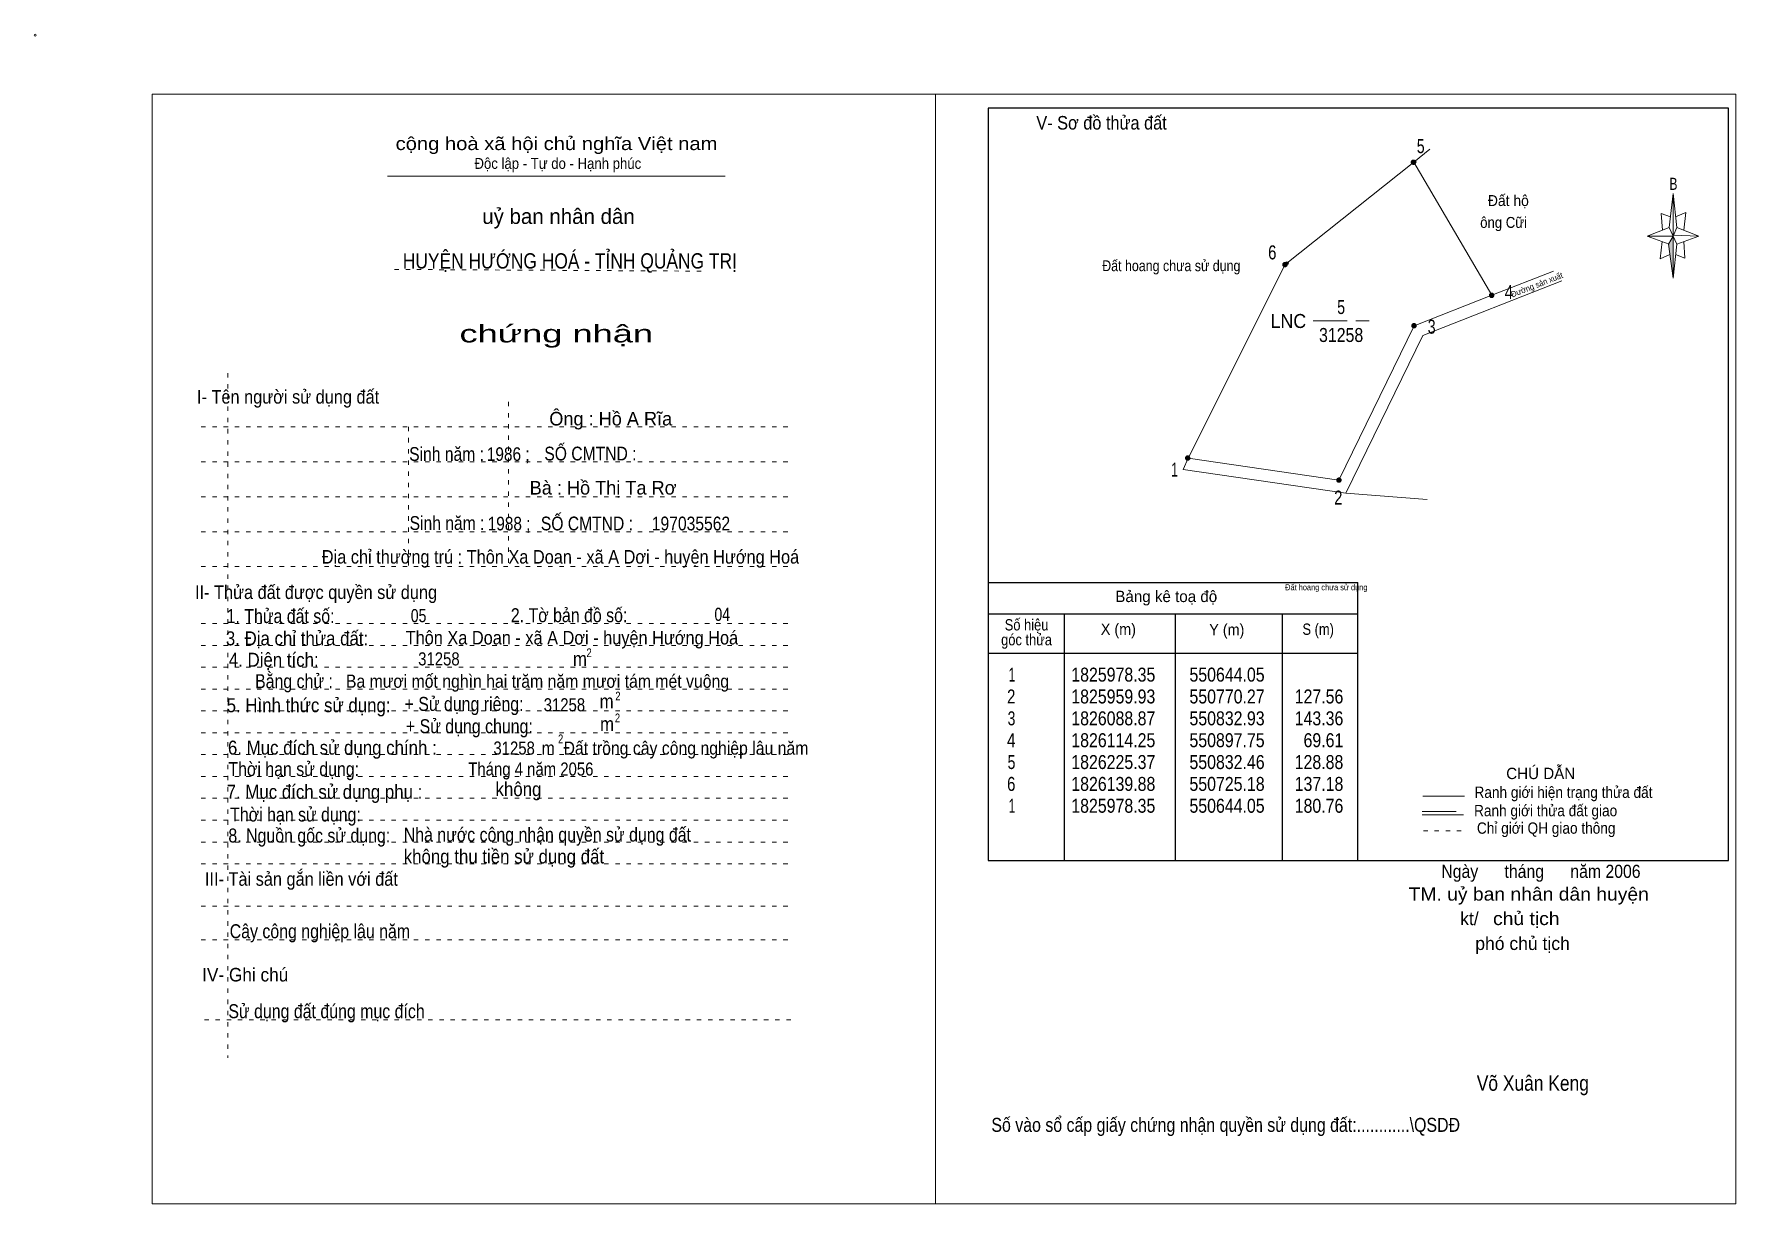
# Model space of a CAD drawing. Header units: centimetres. Extents: x -1.6 to 37.4, y -1.3 to 25.5.
import ezdxf
from ezdxf.enums import TextEntityAlignment as Align

# ---------------------------------------------------------------- set-up
doc = ezdxf.new("R2010")
doc.units = ezdxf.units.CM
doc.header["$LTSCALE"] = 0.13
doc.header["$PDMODE"] = 32
doc.header["$PDSIZE"] = 0.065
doc.linetypes.add('DOTTED', pattern=[1.5, 0.3, -1.2])
doc.linetypes.add('LONG_DASHED', pattern=[7.5, 6, -1.5])
for name, color, linetype, lineweight in [('1', 7, 'DOTTED', 13), ('10', 7, 'Continuous', 13), ('2', 7, 'Continuous', 25), ('3', 7, 'Continuous', 13), ('30', 7, 'Continuous', 13), ('32', 7, 'LONG_DASHED', 13), ('33', 7, 'LONG_DASHED', 13), ('35', 7, 'Continuous', 13)]:
    doc.layers.add(name, color=color, linetype=linetype, lineweight=lineweight)
doc.layers.add('4', color=7, linetype='Continuous')

msp = doc.modelspace()

# ---------------------------------------------------------------- hatches: boundary and pattern name
at = {"layer": '10'}
for points in [[(29.9845, 22.568, 1), (29.9803, 22.568, 1)], [(27.0639, 20.2501, 1), (27.0598, 20.2501, 1)]]:
    msp.add_hatch(color=256, dxfattribs=at).paths.add_polyline_path(points)
at = {"layer": '30'}
msp.add_hatch(color=256, dxfattribs=at).paths.add_polyline_path([(35.91, 20.87), (35.91, 19.91), (35.81, 20.69)])
at = {"layer": '32'}
for points in [[(30.0234, 22.562, 1), (29.9234, 22.562, 1)], [(27.084, 20.2196, 1), (26.984, 20.2196, 1)], [(31.8123, 19.5173, 1), (31.7123, 19.5173, 1)], [(30.0363, 18.8219, 1), (29.9363, 18.8219, 1)], [(24.8611, 15.7938, 1), (24.7611, 15.7938, 1)], [(28.3195, 15.2891, 1), (28.2195, 15.2891, 1)]]:
    msp.add_hatch(color=256, dxfattribs=at).paths.add_polyline_path(points)

# ---------------------------------------------------------------- linework, layer by layer
at = {"layer": '1', "linetype": 'Continuous'}
msp.add_line((6.51, 22.24), (14.23, 22.24), dxfattribs=at)
at = {"layer": '1'}
for p, q in [((6.67, 20.11), (13.82, 20.07)), ((2.86, 17.74), (2.86, 2.07)), ((9.28, 17.08), (9.28, 13.31)), ((2.25, 16.51), (15.75, 16.51)), ((6.99, 16.51), (6.99, 13.31)), ((2.25, 15.71), (15.75, 15.71)), ((2.25, 14.91), (15.75, 14.91)), ((2.25, 14.11), (15.75, 14.11)), ((2.25, 13.31), (15.75, 13.31)), ((2.25, 12.01), (15.75, 12.01)), ((2.25, 11.51), (15.75, 11.51)), ((2.25, 11.01), (15.75, 11.01)), ((2.25, 10.51), (15.75, 10.51)), ((2.25, 10.01), (15.75, 10.01)), ((2.25, 9.51), (15.75, 9.51)), ((2.25, 9.01), (15.75, 9.01)), ((2.25, 8.51), (15.75, 8.51)), ((2.25, 8.01), (15.75, 8.01)), ((2.25, 7.51), (15.75, 7.51)), ((2.25, 7.01), (15.75, 7.01)), ((2.25, 6.51), (15.75, 6.51)), ((2.25, 5.54), (15.75, 5.54)), ((2.25, 4.77), (15.75, 4.77)), ((2.32, 2.94), (15.82, 2.94))]:
    msp.add_line(p, q, dxfattribs=at)
at = {"layer": '10'}
for p, q in [((30.35, 22.86), (29.98, 22.56)), ((29.98, 22.57), (29.97, 22.57)), ((29.98, 22.56), (31.77, 19.52)), ((29.99, 22.56), (29.99, 22.55)), ((27.06, 20.25), (27.05, 20.25)), ((27.07, 20.27), (27.07, 20.26)), ((27.07, 20.24), (27.07, 20.23)), ((31.77, 19.52), (33.18, 20.07)), ((28.43, 14.99), (30.29, 14.85))]:
    msp.add_line(p, q, dxfattribs=at)
for points in [[(29.98, 22.56), (27.04, 20.22), (24.82, 15.79)], [(24.82, 15.79), (28.27, 15.29), (29.99, 18.82), (31.77, 19.52)], [(28.43, 14.99), (30.19, 18.6), (33.37, 19.85)], [(24.82, 15.79), (24.71, 15.53), (28.43, 14.99)]]:
    msp.add_lwpolyline(points, dxfattribs=at)
for centre, radius in [((-1.55, 25.47), 0.025), ((29.9824, 22.568), 0.00856), ((29.9824, 22.568), 0.00205), ((27.0619, 20.2501), 0.00856), ((27.0619, 20.2501), 0.00205)]:
    msp.add_circle(centre, radius, dxfattribs=at)
for p in [(29.99, 22.58), (30, 22.57), (27.08, 20.25)]:
    msp.add_point(p, dxfattribs=at)
at = {"layer": '2'}
for p, q in [((20.25, 12.95), (28.7, 12.95)), ((28.7, 6.59), (28.7, 12.95)), ((20.25, 12.23), (28.7, 12.23)), ((21.99, 6.59), (21.99, 12.23)), ((24.53, 10.89), (24.53, 12.23)), ((26.97, 12.23), (26.97, 6.59)), ((20.25, 11.33), (28.7, 11.33))]:
    msp.add_line(p, q, dxfattribs=at)
msp.add_lwpolyline([(37.18, 23.8), (20.25, 23.8), (20.25, 6.59), (37.18, 6.59)], close=True, dxfattribs=at)
msp.add_lwpolyline([(24.53, 6.59), (24.53, 10.39), (24.53, 10.89)], dxfattribs=at)
at = {"layer": '3'}
msp.add_line((19.04, 24.12), (19.04, -1.27), dxfattribs=at)
for points in [[(19.04, 24.12), (1.13, 24.12), (1.13, -1.27), (19.04, -1.27)], [(19.04, -1.27), (37.35, -1.27), (37.35, 24.12), (19.04, 24.12)]]:
    msp.add_lwpolyline(points, dxfattribs=at)
at = {"layer": '30'}
for p, q in [((35.82, 21.07), (35.91, 21.85)), ((36, 21.07), (36.5, 20.87)), ((35.82, 20.69), (35.32, 20.87)), ((36, 20.69), (35.91, 19.91)), ((36.16, 20.75), (36.18, 20.37)), ((36.18, 20.37), (35.97, 20.45))]:
    msp.add_line(p, q, dxfattribs=at)
for points in [[(35.91, 21.85), (36, 21.07), (35.91, 20.87)], [(35.91, 20.87), (35.32, 20.87), (35.82, 21.07), (36, 20.69), (36.5, 20.87), (35.91, 20.89)], [(35.91, 20.87), (35.91, 19.91), (35.81, 20.69)]]:
    msp.add_lwpolyline(points, close=True, dxfattribs=at)
for points in [[(35.97, 21.31), (36.2, 21.41), (36.16, 21.01)], [(35.91, 20.87), (35.82, 21.07), (35.32, 20.87)], [(35.85, 21.31), (35.64, 21.39), (35.67, 21.01)], [(35.66, 20.75), (35.62, 20.35), (35.84, 20.45)], [(35.91, 20.87), (36, 20.69), (36.5, 20.87)]]:
    msp.add_lwpolyline(points, dxfattribs=at)
at = {"layer": '32'}
for centre in [(29.9734, 22.562), (27.034, 20.2196), (31.7623, 19.5173), (29.9863, 18.8219), (24.8111, 15.7938), (28.2695, 15.2891)]:
    msp.add_circle(centre, 0.05, dxfattribs=at)
at = {"layer": '33'}
msp.add_line((27.68, 18.93), (28.96, 18.93), dxfattribs=at)
at = {"layer": '35'}
for p, q in [((30.19, 8.06), (31.14, 8.06)), ((30.17, 7.63), (31.12, 7.63))]:
    msp.add_line(p, q, dxfattribs=at)
at = {"layer": '35', "linetype": 'LONG_DASHED'}
msp.add_line((30.17, 7.71), (31.12, 7.71), dxfattribs=at)
at = {"layer": '35', "linetype": 'DOTTED'}
msp.add_line((30.2, 7.27), (31.19, 7.27), dxfattribs=at)

# ---------------------------------------------------------------- texts
at = {"layer": '1'}
for s, height, width, p in [('V- Sơ đồ thửa đất', 0.31, 0.9, (22.84, 23.31)), ('cộng hoà xã hội chủ nghĩa Việt nam', 0.3, 1.15, (10.375, 22.84)), ('Độc lập - Tự do - Hạnh phúc', 0.25, 0.9, (10.405, 22.41)), ('chứng nhận', 0.4, 1.55, (10.37, 18.44)), ('I- Tên người sử dụng đất', 0.31, 0.9, (4.235, 17.04)), ('II- Thửa đất được quyền sử dụng', 0.31, 0.9, (4.875, 12.57)), ('Đất hoang chưa sử dụng', 0.137, 0.85, (27.98, 12.77)), ('III- Tài sản gắn liền với đất', 0.31, 0.9, (4.54, 6.01)), ('IV- Ghi chú', 0.31, 0.95, (3.255, 3.82))]:
    msp.add_text(s, height=height, dxfattribs=dict(at, width=width)).set_placement(p, align=Align.CENTER)
msp.add_text('uỷ ban nhân dân', height=0.35, dxfattribs=at).set_placement((10.42, 21.15), align=Align.CENTER)
at = {"layer": '1', "width": 0.95}
msp.add_text('Đường sản xuất', height=0.137, rotation=21.378, dxfattribs=at).set_placement((32.82, 19.6953), align=Align.CENTER)
at = {"layer": '10'}
for s, width, p in [('  Đất hộ', 0.95, (31.5, 21.56)), ('ông Cữi', 0.9, (31.5, 21.06))]:
    msp.add_text(s, height=0.25, dxfattribs=dict(at, width=width)).set_placement(p)
for s, height, width, p in [('Đất hoang chưa sử dụng ', 0.25, 0.85, (24.475, 20.07)), ('Sinh năm :', 0.3149, 0.85, (7.86, 15.73)), ('1986 ;', 0.31, 0.85, (9.27, 15.73)), ('SỐ CMTND :', 0.3149, 0.85, (11.15, 15.74)), ('Sinh năm :', 0.3149, 0.85, (7.87, 14.15)), ('SỐ CMTND :', 0.3149, 0.85, (11.07, 14.14)), ('197035562', 0.3149, 0.85, (13.45, 14.14)), ('Địa chỉ thường trú : Thôn Xa Doan - xã A Dơi - huyện Hướng Hoá', 0.31, 0.9, (10.465, 13.38)), ('05', 0.3, 0.8, (7.22, 12.04)), ('04', 0.3, 0.8, (14.165, 12.07)), (' Thôn Xa Doan - xã A Dơi - huyện Hướng Hoá', 0.31, 0.9, (10.675, 11.53)), ('31258', 0.3, 0.85, (7.685, 11.05)), ('Ba mươi mốt nghìn hai trăm năm mươi tám mét vuông ', 0.3, 0.9, (9.99, 10.54)), ('31258', 0.3, 0.85, (10.555, 10)), ('m  Đất trồng cây công nghiệp lâu năm ', 0.3, 0.9, (13.135, 9.01)), ('31258', 0.3, 0.85, (9.405, 9.01)), ('Tháng 4 năm 2056 ', 0.3, 0.85, (9.835, 8.53)), ('Ngày      tháng      năm 2006', 0.3, 0.9, (32.89, 6.19)), ('TM. uỷ ban nhân dân huyện', 0.3, 1.1, (32.61, 5.67)), ('chủ tịch', 0.3, 1.1, (32.555, 5.11)), ('Võ Xuân Keng ', 0.35, 0.85, (32.76, 1.32))]:
    msp.add_text(s, height=height, dxfattribs=dict(at, width=width)).set_placement(p, align=Align.CENTER)
for s, height, p in [('Ông : Hồ A Rĩa', 0.31, (11.615, 16.54)), ('Bà : Hồ Thị Ta Rơ', 0.31, (11.44, 14.96)), ('kt/ ', 0.3, (31.31, 5.11)), ('phó chủ tịch ', 0.3, (32.525, 4.54))]:
    msp.add_text(s, height=height, dxfattribs=at).set_placement(p, align=Align.CENTER)
at = {"layer": '2'}
for s, height, width, p in [('HUYỆN HƯỚNG HOÁ - TỈNH QUẢNG TRỊ', 0.35, 0.85, (10.68, 20.13)), ('Số hiệu', 0.2591, 0.85, (21.125, 11.85)), ('3. Địa chỉ thửa đất:', 0.32, 0.9, (4.44, 11.51)), ('góc thửa', 0.2591, 0.85, (21.125, 11.51)), ('X (m)', 0.2591, 0.95, (23.225, 11.75)), ('Y (m)', 0.2591, 0.95, (25.705, 11.74)), ('S (m)', 0.2591, 0.85, (27.795, 11.75)), ('Số vào sổ cấp giấy chứng nhận quyền sử dụng đất:............\\QSDĐ', 0.32, 0.85, (25.68, 0.38))]:
    msp.add_text(s, height=height, dxfattribs=dict(at, width=width)).set_placement(p, align=Align.CENTER)
msp.add_text('Bảng kê toạ độ', height=0.2591, dxfattribs=at).set_placement((24.32, 12.5), align=Align.CENTER)
for s, height, width, p in [('1. Thửa đất số:', 0.32, 0.85, (2.83, 12.02)), ('2. Tờ bản đồ số:', 0.32, 0.85, (9.33, 12.04)), ('4. Diện tích:', 0.32, 0.9, (2.88, 11.02)), ('m', 0.32, 0.9, (10.75, 11.04)), ('2', 0.2, 0.8, (11.06, 11.24)), ('Bằng chử :', 0.32, 0.85, (3.48, 10.53)), ('5. Hình thức sử dụng:', 0.32, 0.9, (2.83, 9.98)), ('+ Sử dụng riêng:', 0.32, 0.85, (6.9, 10.01)), ('m', 0.32, 0.9, (11.36, 10.07)), ('2', 0.2, 0.8, (11.72, 10.25)), ('+ Sử dụng chung:', 0.32, 0.85, (6.93, 9.5)), ('m', 0.32, 0.9, (11.37, 9.55)), ('2', 0.2, 0.8, (11.71, 9.75)), ('6. Mục đích sử dụng chính : ', 0.32, 0.9, (2.86, 9.01)), ('2', 0.2, 0.8, (10.41, 9.27)), ('Thời hạn sử dụng: ', 0.32, 0.85, (2.87, 8.52)), ('7. Mục đích sử dụng phụ : ', 0.32, 0.9, (2.83, 8)), ('không', 0.32, 0.9, (8.98, 8.06)), ('Thời hạn sử dụng: ', 0.32, 0.85, (2.91, 7.48)), ('8. Nguồn gốc sử dụng: ', 0.32, 0.85, (2.87, 7)), ('Nhà nước công nhận quyền sử dụng đất  ', 0.32, 0.85, (6.88, 7.02)), ('không thu tiền sử dụng đất', 0.32, 0.9, (6.88, 6.52)), ('Cây công nghiệp lâu năm', 0.32, 0.85, (2.9, 4.81)), ('Sử dụng đất đúng mục đích', 0.32, 0.85, (2.87, 2.98))]:
    msp.add_text(s, height=height, dxfattribs=dict(at, width=width)).set_placement(p)
at = {"layer": '30', "width": 0.75}
msp.add_text('B', height=0.2756, dxfattribs=at).set_placement((35.92, 21.93), align=Align.CENTER)
at = {"layer": '30'}
for s, width, p in [('1', 0.65, (20.87, 10.68)), ('1825978.35', 0.85, (24.07, 10.68)), ('550644.05', 0.85, (26.57, 10.68)), ('550644.05', 0.85, (26.57, 10.68)), ('2', 0.8, (20.87, 10.18)), ('1825959.93', 0.85, (24.07, 10.18)), ('550770.27', 0.85, (26.57, 10.18)), ('127.56', 0.85, (28.37, 10.18)), ('3', 0.75, (20.87, 9.68)), ('1826088.87', 0.85, (24.07, 9.68)), ('550832.93', 0.85, (26.57, 9.68)), ('143.36', 0.85, (28.37, 9.68)), ('4', 0.8, (20.87, 9.18)), ('1826114.25', 0.85, (24.07, 9.18)), ('550897.75', 0.85, (26.57, 9.18)), ('69.61', 0.85, (28.37, 9.18)), ('5', 0.75, (20.87, 8.68)), ('1826225.37', 0.85, (24.07, 8.68)), ('550832.46', 0.85, (26.57, 8.68)), ('128.88', 0.85, (28.37, 8.68)), ('6', 0.8, (20.87, 8.18)), ('1826139.88', 0.85, (24.07, 8.18)), ('550725.18', 0.85, (26.57, 8.18)), ('137.18', 0.85, (28.37, 8.18)), ('1', 0.65, (20.87, 7.68)), ('1825978.35', 0.85, (24.07, 7.68)), ('550644.05', 0.85, (26.57, 7.68)), ('180.76', 0.85, (28.37, 7.68))]:
    msp.add_text(s, height=0.32, dxfattribs=dict(at, width=width)).set_placement(p, align=Align.RIGHT)
at = {"layer": '32'}
for s, width, p in [('5', 0.75, (30.14, 22.77)), ('6', 0.8, (26.745, 20.34)), ('4', 0.8, (32.155, 19.43)), ('3', 0.75, (30.39, 18.64)), ('1', 0.65, (24.51, 15.37)), ('2', 0.8, (28.255, 14.73))]:
    msp.add_text(s, height=0.32, dxfattribs=dict(at, width=width)).set_placement(p, align=Align.CENTER)
at = {"layer": '33', "width": 0.95}
msp.add_text('LNC', height=0.32, dxfattribs=at).set_placement((27.52, 18.77), align=Align.RIGHT)
at = {"layer": '33'}
for s, width, p in [('5', 0.75, (28.32, 19.09)), ('31258', 0.85, (28.32, 18.45))]:
    msp.add_text(s, height=0.32, dxfattribs=dict(at, width=width)).set_placement(p, align=Align.CENTER)
at = {"layer": '35'}
msp.add_text('CHÚ DẪN', height=0.2591, dxfattribs=at).set_placement((32.885, 8.45), align=Align.CENTER)
at = {"layer": '35', "width": 0.9}
for s, p in [('Ranh giới hiện trạng thửa đất', (33.405, 8.02)), ('Ranh giới thửa đất giao ', (33.04, 7.6)), ('Chỉ giới QH giao thông', (33.01, 7.2))]:
    msp.add_text(s, height=0.2591, dxfattribs=at).set_placement(p, align=Align.CENTER)
at = {"layer": '4', "width": 0.85}
msp.add_text('1988 ;', height=0.31, dxfattribs=at).set_placement((9.29, 14.14), align=Align.CENTER)

doc.saveas('drawing.dxf')
